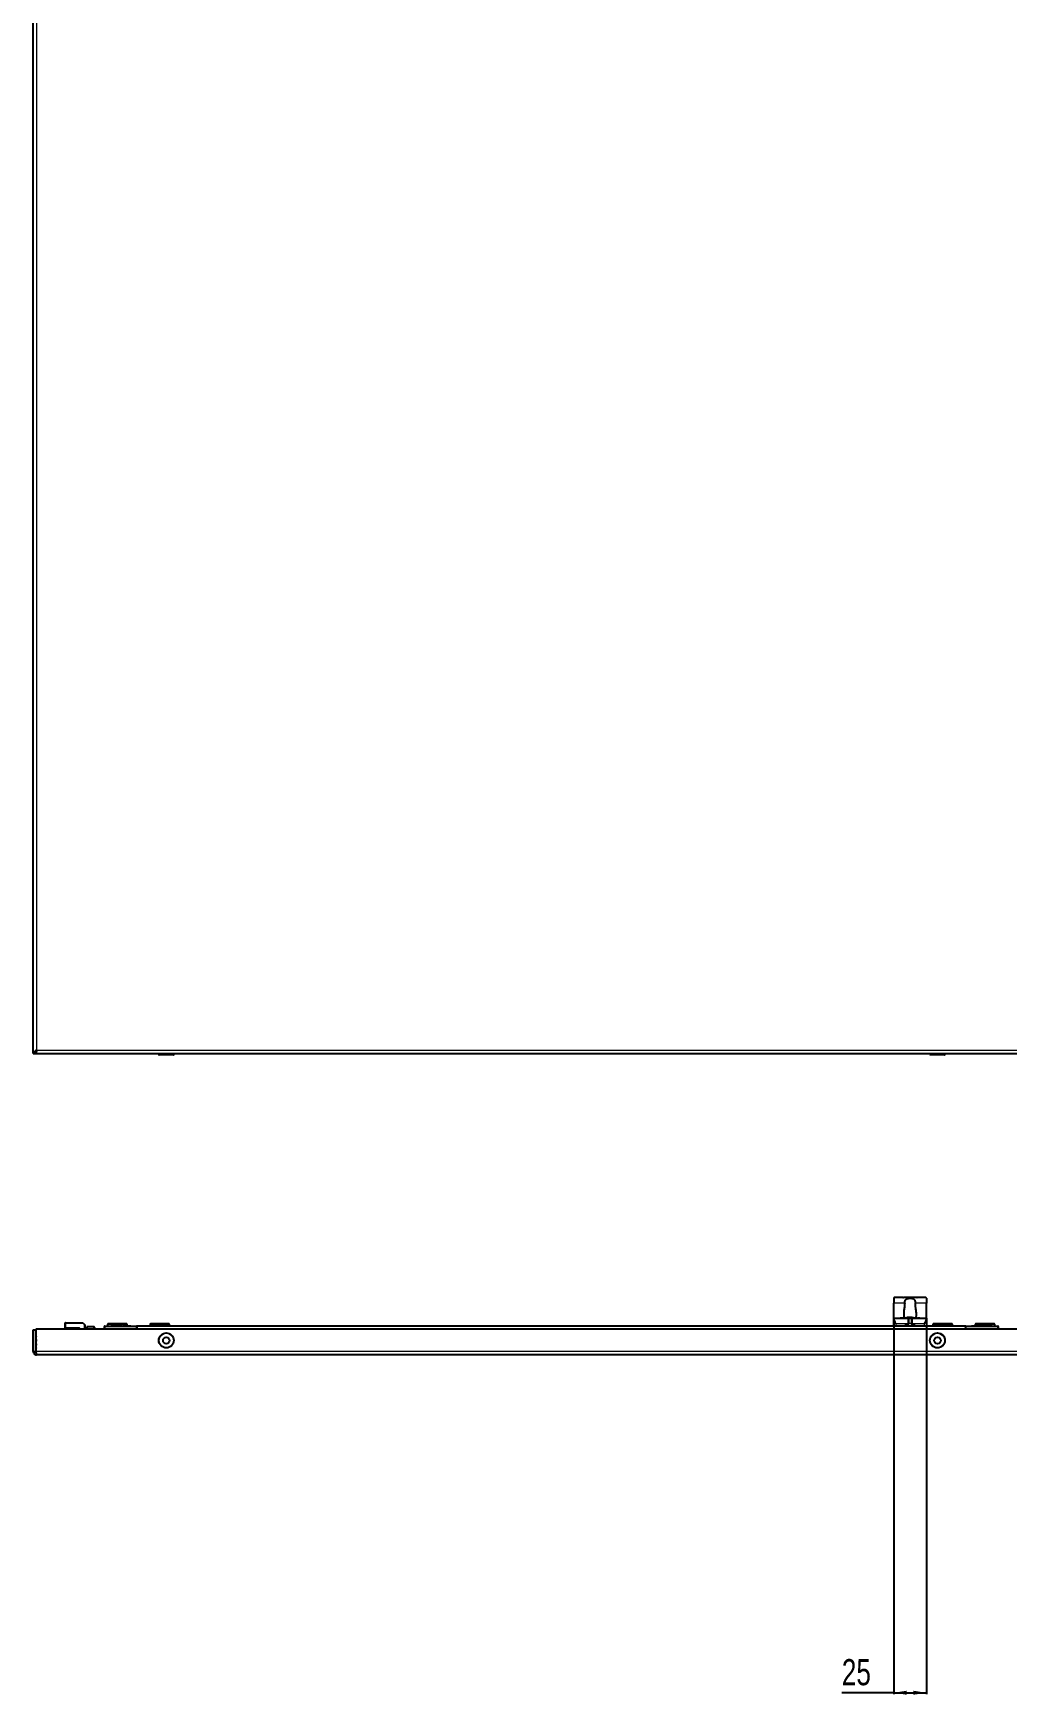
# Model space of a CAD drawing. Header units: millimetres. Extents: x -1565 to 3390, y -1390 to 1219.
# Drawn here: x 1423 to 2169, y -1390 to -117 of the extents above; entities that cross this region are included whole.
import ezdxf

# ---------------------------------------------------------------- set-up
doc = ezdxf.new("R2010")
doc.units = ezdxf.units.MM
doc.layers.add('FORMAT', color=7, linetype='Continuous')
doc.styles.add('SLDTEXTSTYLE0', font='TXT', dxfattribs={"width": 0.75})
doc.dimstyles.new('SLDDIMSTYLE0', dxfattribs={"dimtxt": 20, "dimasz": 10, "dimexe": 0, "dimexo": 0.0625, "dimgap": 5, "dimtad": 2, "dimdec": 1, "dimrnd": 1e-09, "dimzin": 12, "dimdsep": 46, "dimtxsty": 'SLDTEXTSTYLE0', "dimsah": 1, "dimcen": 0.09, "dimadec": 0, "dimazin": 3, "dimtfac": 1, "dimtofl": 0, "dimtmove": 0, "dimatfit": 3, "dimfxl": 0, "dimfrac": 2, "dimtolj": 1, "dimtzin": 12, "dimarcsym": 0})

# ---------------------------------------------------------------- blocks, each defined once
blk = doc.blocks.new('_D_11')
at = {"layer": 'FORMAT'}
for p, q in [((2082.8, -1101.5), (2082.8, -1389.5)), ((2107.8, -1101.5), (2107.8, -1389.5)), ((2082.8, -1388.5), (2043, -1388.5)), ((2082.8, -1388.5), (2107.8, -1388.5))]:
    blk.add_line(p, q, dxfattribs=at)
for points in [[(2082.8, -1388.5), (2092.8, -1390), (2092.8, -1386.9)], [(2107.8, -1388.5), (2097.8, -1386.9), (2097.8, -1390)]]:
    blk.add_solid(points, dxfattribs=at)
at = {"layer": 'FORMAT', "insert": (2043, -1362.7), "char_height": 20, "attachment_point": 1, "style": 'SLDTEXTSTYLE0'}
blk.add_mtext('25', dxfattribs=at)

msp = doc.modelspace()

# ---------------------------------------------------------------- linework, layer by layer
at = {"color": 7, "linetype": 'Continuous', "lineweight": 25}
for p, q in [((1423.28, -898.72), (1423.28, 456.28)), ((1423.28, -898.72), (1425.28, -898.72)), ((1425.58, -898.72), (1425.58, -897.01)), ((1425.58, -898.72), (2215.98, -898.72)), ((1519.53, -898.72), (1519.53, -899.47)), ((1528.29, -899.72), (1519.78, -899.72)), ((1530.78, -899.72), (1528.29, -899.72)), ((1531.03, -899.47), (1531.03, -898.72)), ((2110.53, -898.72), (2110.53, -899.47)), ((2121.78, -899.72), (2110.78, -899.72)), ((2122.03, -899.47), (2122.03, -898.72)), ((2082.78, -1086.15), (2082.78, -1089.98)), ((2082.78, -1101.48), (2082.78, -1089.98)), ((2089.8, -1085.59), (2084.28, -1085.59)), ((2090.69, -1085.54), (2090.16, -1085.54)), ((2099.88, -1085.48), (2090.69, -1085.48)), ((2100.39, -1085.54), (2099.88, -1085.53)), ((2106.28, -1085.59), (2100.76, -1085.59)), ((2107.78, -1086.15), (2107.78, -1089.98)), ((2107.78, -1101.48), (2107.78, -1089.98)), ((1447.78, -1108.78), (1447.78, -1105.18)), ((1447.98, -1104.98), (1461.28, -1104.98)), ((1461.28, -1104.98), (1461.2, -1105.18)), ((1461.28, -1104.98), (1462.78, -1106.48)), ((1462.78, -1106.48), (1462.58, -1106.56)), ((1462.78, -1106.48), (1462.78, -1109.48)), ((1478.08, -1107.48), (1502.48, -1107.48)), ((1480.78, -1105.48), (1480.28, -1105.98)), ((1480.28, -1105.98), (1480.28, -1107.48)), ((1495.28, -1105.98), (1480.28, -1105.98)), ((1480.78, -1105.48), (1494.78, -1105.48)), ((1482.64, -1107.28), (1482.64, -1107.48)), ((1486.45, -1107.28), (1486.45, -1107.48)), ((1486.45, -1107.28), (1487.24, -1107.28)), ((1487.24, -1107.28), (1487.24, -1107.48)), ((1487.24, -1107.28), (1489.12, -1107.28)), ((1488.58, -1107.28), (1488.58, -1107.26)), ((1489.12, -1107.28), (1489.12, -1107.48)), ((1489.12, -1107.28), (1490.17, -1107.28)), ((1490.17, -1107.28), (1490.17, -1107.48)), ((1490.17, -1107.28), (1491.57, -1107.28)), ((1491.74, -1107.26), (1491.74, -1107.48)), ((1491.83, -1107.28), (1491.83, -1107.48)), ((1491.83, -1107.28), (1493.18, -1107.28)), ((1493.18, -1107.28), (1493.18, -1107.48)), ((1493.18, -1107.28), (1495.17, -1107.28)), ((1495.28, -1105.98), (1494.78, -1105.48)), ((1495.17, -1107.28), (1495.17, -1107.48)), ((1495.17, -1107.28), (1498.13, -1107.28)), ((1495.28, -1107.28), (1495.28, -1105.98)), ((1498.13, -1107.28), (1498.13, -1107.48)), ((2137.78, -1107.48), (1502.78, -1107.48)), ((1502.78, -1107.48), (1502.78, -1107.78)), ((1513.28, -1105.48), (1512.78, -1105.98)), ((1512.78, -1105.98), (1512.78, -1107.48)), ((1527.78, -1105.98), (1512.78, -1105.98)), ((1513.28, -1105.48), (1527.28, -1105.48)), ((1527.78, -1105.98), (1527.28, -1105.48)), ((1527.78, -1107.48), (1527.78, -1105.98)), ((2082.78, -1102.36), (2082.78, -1101.48)), ((2082.78, -1101.48), (2096.28, -1101.48)), ((2082.78, -1107.48), (2082.78, -1102.36)), ((2087.66, -1101.38), (2087.66, -1101.48)), ((2087.8, -1101.38), (2087.8, -1101.48)), ((2087.92, -1101.38), (2087.92, -1101.48)), ((2088.73, -1101.38), (2087.92, -1101.38)), ((2088.73, -1101.38), (2088.73, -1101.48)), ((2088.88, -1101.38), (2088.88, -1101.48)), ((2089, -1101.38), (2089, -1101.48)), ((2089.33, -1101.38), (2089.33, -1101.48)), ((2089.52, -1101.38), (2089.52, -1101.48)), ((2090.05, -1101.38), (2090.05, -1101.48)), ((2090.43, -1097.27), (2090.43, -1099.85)), ((2090.53, -1101.38), (2090.53, -1101.48)), ((2090.7, -1101.38), (2090.7, -1101.48)), ((2091.16, -1101.38), (2091.16, -1101.48)), ((2091.3, -1101.38), (2091.3, -1101.48)), ((2091.42, -1101.38), (2091.42, -1101.48)), ((2091.73, -1101.38), (2091.73, -1101.48)), ((2093.01, -1101.38), (2091.89, -1101.38)), ((2093.01, -1101.38), (2093.01, -1101.48)), ((2093.15, -1101.38), (2093.15, -1101.48)), ((2093.34, -1101.38), (2093.34, -1101.48)), ((2093.35, -1101.38), (2093.35, -1101.48)), ((2093.94, -1101.38), (2093.35, -1101.38)), ((2093.77, -1100.97), (2093.77, -1100.92)), ((2093.94, -1101.38), (2093.94, -1101.48)), ((2094.84, -1101.38), (2094.26, -1101.38)), ((2094.28, -1101.48), (2096.28, -1101.48)), ((2094.28, -1105.48), (2094.28, -1101.48)), ((2094.28, -1105.48), (2094.28, -1105.51)), ((2094.33, -1100.88), (2094.33, -1100.85)), ((2094.84, -1101.38), (2094.84, -1101.48)), ((2094.85, -1101.38), (2094.85, -1101.48)), ((2094.85, -1101.38), (2095.03, -1101.38)), ((2095.03, -1101.38), (2095.03, -1101.48)), ((2095.03, -1101.38), (2095.03, -1101.38)), ((2095.05, -1101.38), (2095.05, -1101.48)), ((2095.2, -1101.38), (2095.2, -1101.48)), ((2096, -1101.38), (2095.2, -1101.38)), ((2095.78, -1101.15), (2095.8, -1100.85)), ((2096, -1101.15), (2096.03, -1100.92)), ((2096, -1101.38), (2096, -1101.48)), ((2096.14, -1101.38), (2096.14, -1101.48)), ((2096.26, -1101.38), (2096.26, -1101.48)), ((2096.26, -1101.41), (2096.55, -1101.41)), ((2096.28, -1101.48), (2096.28, -1105.48)), ((2096.28, -1105.51), (2096.28, -1105.48)), ((2096.69, -1101.38), (2096.69, -1101.48)), ((2096.78, -1101.48), (2107.78, -1101.48)), ((2096.81, -1101.38), (2096.81, -1101.48)), ((2097.18, -1101.38), (2097.18, -1101.48)), ((2097.44, -1101.38), (2097.44, -1101.48)), ((2097.56, -1101.38), (2097.56, -1101.48)), ((2097.7, -1101.38), (2097.7, -1101.48)), ((2097.82, -1101.38), (2097.82, -1101.48)), ((2098.25, -1101.38), (2098.25, -1101.48)), ((2098.28, -1101.38), (2098.25, -1101.38)), ((2098.29, -1101.38), (2098.29, -1101.48)), ((2098.32, -1101.38), (2098.32, -1101.48)), ((2098.49, -1101.38), (2098.49, -1101.48)), ((2098.83, -1101.38), (2098.83, -1101.48)), ((2099.32, -1101.38), (2099.32, -1101.48)), ((2099.52, -1101.38), (2099.52, -1101.48)), ((2099.86, -1101.38), (2099.86, -1101.48)), ((2100.02, -1101.38), (2100.02, -1101.48)), ((2101.08, -1101.38), (2100.02, -1101.38)), ((2100.13, -1099.85), (2100.13, -1097.27)), ((2101.08, -1101.38), (2101.08, -1101.48)), ((2101.39, -1101.38), (2101.39, -1101.48)), ((2101.56, -1101.38), (2101.56, -1101.48)), ((2101.93, -1101.38), (2101.93, -1101.48)), ((2102.69, -1101.38), (2101.93, -1101.38)), ((2102.69, -1101.38), (2102.69, -1101.48)), ((2107.78, -1102.36), (2107.78, -1101.48)), ((2107.78, -1102.36), (2107.78, -1107.48)), ((2113.28, -1105.48), (2112.78, -1105.98)), ((2112.78, -1105.98), (2112.78, -1107.48)), ((2127.78, -1105.98), (2112.78, -1105.98)), ((2113.28, -1105.48), (2127.28, -1105.48)), ((2127.78, -1105.98), (2127.28, -1105.48)), ((2127.78, -1107.48), (2127.78, -1105.98)), ((2137.78, -1107.48), (2137.78, -1107.78)), ((2138.08, -1107.48), (2162.48, -1107.48)), ((2142.43, -1107.28), (2142.43, -1107.48)), ((2142.43, -1107.28), (2142.78, -1107.28)), ((2142.78, -1107.28), (2142.78, -1107.48)), ((2142.78, -1107.28), (2143.03, -1107.28)), ((2143.03, -1107.28), (2143.03, -1107.48)), ((2143.03, -1107.28), (2143.14, -1107.28)), ((2143.14, -1107.28), (2143.14, -1107.48)), ((2144.17, -1107.28), (2144.17, -1107.48)), ((2144.17, -1107.28), (2144.84, -1107.28)), ((2144.84, -1107.28), (2144.84, -1107.48)), ((2144.84, -1107.28), (2145.18, -1107.28)), ((2145.18, -1107.28), (2145.18, -1107.48)), ((2145.78, -1105.48), (2145.28, -1105.98)), ((2145.28, -1105.98), (2145.28, -1107.28)), ((2160.28, -1105.98), (2145.28, -1105.98)), ((2145.78, -1105.48), (2159.78, -1105.48)), ((2148.49, -1107.48), (2148.49, -1107.26)), ((2148.63, -1107.28), (2149.41, -1107.28)), ((2149.41, -1107.28), (2149.41, -1107.48)), ((2149.41, -1107.28), (2150.2, -1107.28)), ((2150.2, -1107.28), (2150.2, -1107.48)), ((2150.2, -1107.28), (2150.69, -1107.28)), ((2150.69, -1107.28), (2150.69, -1107.48)), ((2150.69, -1107.28), (2152.08, -1107.28)), ((2151.72, -1107.26), (2151.72, -1107.28)), ((2152.08, -1107.28), (2152.08, -1107.48)), ((2152.08, -1107.28), (2153.13, -1107.28)), ((2153.13, -1107.28), (2153.13, -1107.48)), ((2154.17, -1107.28), (2154.17, -1107.48)), ((2154.17, -1107.28), (2156.14, -1107.28)), ((2156.14, -1107.28), (2156.14, -1107.48)), ((2156.14, -1107.28), (2158.13, -1107.28)), ((2158.13, -1107.28), (2158.13, -1107.48)), ((2160.28, -1105.98), (2159.78, -1105.48)), ((2160.28, -1107.48), (2160.28, -1105.98)), ((1423.28, -1126.88), (1423.28, -1110.48)), ((1423.28, -1110.48), (1425.28, -1110.48)), ((1425.28, -1126.88), (1425.28, -1110.48)), ((1425.58, -1109.48), (2215.98, -1109.48)), ((1425.58, -1126.88), (1425.58, -1109.48)), ((1447.78, -1108.78), (1447.78, -1109.18)), ((1447.78, -1109.48), (1447.78, -1109.18)), ((1458.58, -1108.98), (1447.98, -1108.98)), ((1458.78, -1109.48), (1458.78, -1109.18)), ((1469.68, -1107.98), (1464.28, -1107.98)), ((1464.28, -1107.98), (1464.28, -1109.48)), ((1470.28, -1108.58), (1470.28, -1109.48)), ((1477.78, -1109.48), (1477.78, -1107.78)), ((1502.78, -1107.78), (1502.78, -1108.43)), ((1502.78, -1108.43), (1502.78, -1109.48)), ((2137.78, -1108.43), (2137.78, -1107.78)), ((2137.78, -1108.43), (2137.78, -1109.48)), ((2162.78, -1107.78), (2162.78, -1109.48)), ((1423.28, -1126.88), (1425.28, -1126.88)), ((2215.68, -1129.48), (1425.88, -1129.48))]:
    msp.add_line(p, q, dxfattribs=at)
at = {"color": 8, "linetype": 'Continuous', "lineweight": 18}
for p, q in [((1425.88, 453.68), (1425.88, -896.12)), ((1425.88, -896.12), (2215.68, -896.12)), ((1519.53, -899.47), (1528.42, -899.47)), ((1528.42, -899.47), (1531.03, -899.47)), ((2110.53, -899.47), (2122.03, -899.47)), ((2091.19, -1089.98), (2082.78, -1089.98)), ((2107.78, -1089.98), (2099.37, -1089.98)), ((1447.98, -1105.18), (1447.78, -1105.18)), ((1447.98, -1104.98), (1447.98, -1105.18)), ((1447.98, -1105.18), (1447.98, -1108.78)), ((1461.2, -1105.18), (1447.98, -1105.18)), ((1462.58, -1106.56), (1461.2, -1105.18)), ((1462.58, -1109.48), (1462.58, -1106.56)), ((1478.08, -1107.48), (1478.08, -1107.78)), ((1483.87, -1107.28), (1483.87, -1107.48)), ((1502.48, -1107.48), (1502.48, -1107.78)), ((2084.28, -1105.48), (2093.78, -1105.48)), ((2084.28, -1105.48), (2084.28, -1107.48)), ((2091.89, -1101.38), (2091.89, -1101.48)), ((2093.42, -1105.99), (2093.55, -1106.47)), ((2093.78, -1105.48), (2093.78, -1101.48)), ((2093.78, -1105.51), (2093.78, -1105.48)), ((2093.78, -1105.48), (2094.28, -1105.48)), ((2093.78, -1105.51), (2094.28, -1105.51)), ((2096.28, -1105.48), (2094.28, -1105.48)), ((2096.28, -1105.48), (2096.78, -1105.48)), ((2096.28, -1105.51), (2096.78, -1105.51)), ((2096.78, -1101.48), (2096.78, -1105.48)), ((2096.78, -1105.48), (2096.78, -1105.51)), ((2096.78, -1105.48), (2106.28, -1105.48)), ((2097, -1106.47), (2097.14, -1105.99)), ((2106.28, -1107.48), (2106.28, -1105.48)), ((2138.08, -1107.78), (2138.08, -1107.48)), ((2146.91, -1107.28), (2146.91, -1107.48)), ((2162.48, -1107.48), (2162.48, -1107.78)), ((1447.98, -1108.78), (1447.78, -1108.78)), ((1447.98, -1109.18), (1447.78, -1109.18)), ((1447.98, -1108.78), (1458.58, -1108.78)), ((1447.98, -1108.78), (1447.98, -1108.98)), ((1447.98, -1109.18), (1447.98, -1108.98)), ((1458.58, -1109.18), (1447.98, -1109.18)), ((1447.98, -1109.18), (1447.98, -1109.48)), ((1458.58, -1108.78), (1458.58, -1108.98)), ((1458.58, -1108.98), (1458.58, -1109.18)), ((1458.58, -1109.18), (1458.78, -1109.18)), ((1458.58, -1109.48), (1458.58, -1109.18)), ((1458.98, -1109.18), (1458.78, -1109.18)), ((1458.98, -1109.18), (1458.98, -1109.48)), ((1469.68, -1109.48), (1469.68, -1107.98)), ((1478.08, -1107.78), (1477.78, -1107.78)), ((1502.48, -1107.78), (1478.08, -1107.78)), ((1478.08, -1107.78), (1478.08, -1109.48)), ((1502.48, -1109.48), (1502.48, -1107.78)), ((1502.78, -1107.78), (1502.48, -1107.78)), ((2138.08, -1107.78), (2137.78, -1107.78)), ((2138.08, -1107.78), (2138.08, -1109.48)), ((2162.48, -1107.78), (2138.08, -1107.78)), ((2162.48, -1109.48), (2162.48, -1107.78)), ((2162.78, -1107.78), (2162.48, -1107.78)), ((2215.98, -1126.88), (1425.58, -1126.88))]:
    msp.add_line(p, q, dxfattribs=at)
at = {"color": 7, "linetype": 'Continuous', "lineweight": 25, "flags": 128}
for points in [[(1425.58, -1115.46), (1425.42, -1115.73), (1425.28, -1115.98)], [(1425.58, -1117.88), (1425.45, -1118.37), (1425.28, -1119.98)], [(1425.28, -1119.98), (1425.45, -1121.59), (1425.58, -1122.08)], [(1425.28, -1123.98), (1425.42, -1124.23), (1425.58, -1124.5)]]:
    msp.add_lwpolyline(points, dxfattribs=at)
at = {"color": 8, "linetype": 'Continuous', "lineweight": 18, "flags": 128}
for points in [[(1425.28, -1116.67), (1425.29, -1116.65), (1425.58, -1116.06)], [(1425.58, -1123.91), (1425.29, -1123.32), (1425.28, -1123.3)]]:
    msp.add_lwpolyline(points, dxfattribs=at)
at = {"color": 7, "linetype": 'Continuous', "lineweight": 25}
for centre, radius in [((1525.28, -1118.48), 5.75), ((1525.28, -1118.48), 2.5), ((2116.28, -1118.48), 5.75), ((2116.28, -1118.48), 2.5)]:
    msp.add_circle(centre, radius, dxfattribs=at)
at = {"color": 8, "linetype": 'Continuous', "lineweight": 18}
for centre in [(1525.28, -1118.48), (2116.28, -1118.48)]:
    msp.add_circle(centre, 5.5, dxfattribs=at)
at = {"color": 7, "linetype": 'Continuous', "lineweight": 25}
for centre, radius, start, end in [((1519.78, -899.47), 0.25, 180, 270), ((1530.78, -899.47), 0.25, 270, 0), ((2110.78, -899.47), 0.25, 180, 270), ((2121.78, -899.47), 0.25, 270, 0), ((1447.98, -1105.18), 0.2, 90, 180), ((1478.08, -1107.78), 0.3, 90, 180), ((1502.48, -1107.78), 0.3, 0, 90), ((2095.28, -1112.48), 6.25, 106.01339, 126.8699), ((2095.28, -1108.78), 8, 100.36105, 108.44798), ((2095.27, -1108.74), 7.96, 100.89077, 108.04758), ((2092.97, -1101.78), 0.629, 75.56061, 104.43939), ((2095.35, -1107.2), 6.42, 102.43439, 110.29863), ((2093.28, -1105.51), 1, 286.01339, 0), ((2094.52, -1104.63), 3.79, 92.89181, 101.41741), ((2095.03, -1108.39), 7.54, 92.0538, 98.08286), ((2094.25, -1101.38), 0.529, 72.04531, 81.62058), ((2094.55, -1105.2), 4.35, 79.33098, 87.2142), ((2096.01, -1105.2), 4.35, 92.7858, 100.66902), ((2092.03, -1101.91), 3.47, 12.23422, 16.46564), ((2095.95, -1108.42), 7.26, 85.75775, 94.24225), ((2095.53, -1108.41), 7.56, 85.34019, 87.94363), ((2096.32, -1101.45), 0.598, 99.01037, 119.47613), ((2095.16, -1103.1), 2.34, 55.39631, 68.27823), ((2096.04, -1104.63), 3.79, 78.58259, 87.10819), ((2097.28, -1105.51), 1, 180, 253.98661), ((2095.28, -1108.78), 8, 70.1778, 79.63895), ((2095.28, -1112.48), 6.25, 53.1301, 73.98661), ((2138.08, -1107.78), 0.3, 90, 180), ((2162.48, -1107.78), 0.3, 0, 90), ((1447.98, -1108.78), 0.2, 180, 270), ((1458.58, -1109.18), 0.2, 0, 90), ((1469.68, -1108.58), 0.6, 0, 90)]:
    msp.add_arc(centre, radius, start, end, dxfattribs=at)
at = {"color": 8, "linetype": 'Continuous', "lineweight": 18}
for centre, radius, start, end in [((2095.28, -1112.48), 6.75, 106.01339, 132.20545), ((2093.28, -1105.51), 0.5, 286.01339, 0), ((2097.28, -1105.51), 0.5, 180, 253.98661), ((2095.28, -1112.48), 6.75, 47.79455, 73.98661), ((1458.58, -1109.18), 0.4, 0, 90)]:
    msp.add_arc(centre, radius, start, end, dxfattribs=at)
at = {"color": 7, "linetype": 'Continuous', "lineweight": 25}
for points, knots in [([(1425.88, -896.12), (1425.59, -896.3), (1424.96, -896.7), (1424.1, -897.33), (1423.42, -898.01), (1423.33, -898.48), (1423.28, -898.72)], [0, 0, 0, 0, 0.21135271, 0.46616766, 0.72109034, 1, 1, 1, 1]), ([(1425.88, -896.12), (1425.74, -896.5), (1425.52, -897.12), (1425.31, -897.98), (1425.29, -898.47), (1425.28, -898.72)], [0, 0, 0, 0, 0.43750004, 0.71569026, 1, 1, 1, 1]), ([(2084.28, -1085.59), (2084.11, -1085.59), (2083.78, -1085.6), (2083.33, -1085.66), (2082.99, -1085.78), (2082.81, -1085.95), (2082.79, -1086.09), (2082.78, -1086.15)], [0, 0, 0, 0, 0.2129003, 0.4257071, 0.6406126, 0.8533821, 1, 1, 1, 1]), ([(2089.8, -1085.59), (2089.9, -1085.57), (2090.03, -1085.56), (2090.14, -1085.54), (2090.16, -1085.54)], [0, 0, 0, 0, 0.7894027, 1, 1, 1, 1]), ([(2091.19, -1089.98), (2091.13, -1090.98), (2091.02, -1093.12), (2090.51, -1095.56), (2090.45, -1096.87), (2090.43, -1097.27)], [0, 0, 0, 0, 0.3788234, 0.8122279, 1, 1, 1, 1]), ([(2091.19, -1089.98), (2091.21, -1089.57), (2091.25, -1088.74), (2091.61, -1087.64), (2092.26, -1086.84), (2093.19, -1086.35), (2094.34, -1086.1), (2095.66, -1086.06), (2097.01, -1086.23), (2098.14, -1086.7), (2098.87, -1087.5), (2099.25, -1088.53), (2099.36, -1089.39), (2099.37, -1089.88), (2099.37, -1089.98)], [0, 0, 0, 0, 0.08850505, 0.1771377, 0.26285808, 0.34469367, 0.43048527, 0.52519344, 0.62564539, 0.72391131, 0.81249436, 0.89448299, 0.97899675, 1, 1, 1, 1]), ([(2100.13, -1097.27), (2100.04, -1096.36), (2099.87, -1094.5), (2099.41, -1091.9), (2099.38, -1090.37), (2099.37, -1089.98)], [0, 0, 0, 0, 0.4176682, 0.852903, 1, 1, 1, 1]), ([(2100.39, -1085.54), (2100.41, -1085.54), (2100.52, -1085.56), (2100.65, -1085.57), (2100.76, -1085.59)], [0, 0, 0, 0, 0.1619735, 1, 1, 1, 1]), ([(2107.78, -1086.15), (2107.76, -1086.07), (2107.73, -1085.91), (2107.5, -1085.74), (2107.14, -1085.64), (2106.71, -1085.59), (2106.41, -1085.59), (2106.28, -1085.59)], [0, 0, 0, 0, 0.2056827, 0.4113459, 0.6186494, 0.8323389, 1, 1, 1, 1]), ([(1482.64, -1107.28), (1482.82, -1107.28), (1483.16, -1107.28), (1483.65, -1107.28), (1483.87, -1107.28)], [0, 0, 0, 0, 0.5367999, 1, 1, 1, 1]), ([(1483.87, -1107.28), (1484.25, -1107.28), (1484.94, -1107.28), (1485.8, -1107.28), (1486.25, -1107.28), (1486.27, -1107.28)], [0, 0, 0, 0, 0.5224374, 0.9756494, 1, 1, 1, 1]), ([(2082.78, -1102.36), (2082.8, -1102.53), (2082.86, -1102.95), (2083.33, -1103.9), (2083.86, -1104.79), (2084.21, -1105.36), (2084.28, -1105.48), (2084.28, -1105.48)], [0, 0, 0, 0, 0.1941403, 0.4852754, 0.8987792, 0.9967692, 1, 1, 1, 1]), ([(2087.8, -1101.38), (2087.78, -1101.38), (2087.74, -1101.38), (2087.68, -1101.38), (2087.66, -1101.38), (2087.66, -1101.38), (2087.66, -1101.38)], [0, 0, 0, 0, 0.2808356, 0.55925, 0.7791823, 1, 1, 1, 1]), ([(2087.92, -1101.38), (2087.92, -1101.38), (2087.92, -1101.38), (2087.89, -1101.38), (2087.85, -1101.38), (2087.82, -1101.38), (2087.8, -1101.38)], [0, 0, 0, 0, 0.2808879, 0.5594825, 0.7792702, 1, 1, 1, 1]), ([(2088.88, -1101.38), (2088.86, -1101.38), (2088.83, -1101.38), (2088.77, -1101.38), (2088.74, -1101.38), (2088.73, -1101.38)], [0, 0, 0, 0, 0.2806376, 0.5608768, 1, 1, 1, 1]), ([(2089, -1101.38), (2089, -1101.38), (2089, -1101.38), (2088.97, -1101.38), (2088.92, -1101.38), (2088.9, -1101.38), (2088.88, -1101.38)], [0, 0, 0, 0, 0.280941, 0.5591137, 0.7790892, 1, 1, 1, 1]), ([(2089.52, -1101.38), (2089.46, -1101.38), (2089.35, -1101.38), (2089.34, -1101.38), (2089.33, -1101.38)], [0, 0, 0, 0, 0.5593117, 1, 1, 1, 1]), ([(2090.05, -1101.38), (2089.99, -1101.38), (2089.87, -1101.38), (2089.68, -1101.38), (2089.58, -1101.38), (2089.52, -1101.38)], [0, 0, 0, 0, 0.280496, 0.560765, 1, 1, 1, 1]), ([(2090.53, -1101.38), (2090.46, -1101.38), (2090.34, -1101.38), (2090.14, -1101.38), (2090.05, -1101.38)], [0, 0, 0, 0, 0.560137, 1, 1, 1, 1]), ([(2090.43, -1099.85), (2090.47, -1100.12), (2090.56, -1100.67), (2091.34, -1101.12), (2092.34, -1101.33), (2093.11, -1101.37), (2093.39, -1101.38)], [0, 0, 0, 0, 0.2891573, 0.5794111, 0.8475326, 1, 1, 1, 1]), ([(2090.7, -1101.38), (2090.69, -1101.38), (2090.68, -1101.38), (2090.58, -1101.38), (2090.53, -1101.38)], [0, 0, 0, 0, 0.5599138, 1, 1, 1, 1]), ([(2091.3, -1101.38), (2091.28, -1101.38), (2091.24, -1101.38), (2091.18, -1101.38), (2091.16, -1101.38), (2091.16, -1101.38), (2091.16, -1101.38)], [0, 0, 0, 0, 0.28076525, 0.5591779, 0.77917491, 1, 1, 1, 1]), ([(2091.42, -1101.38), (2091.42, -1101.38), (2091.42, -1101.38), (2091.39, -1101.38), (2091.34, -1101.38), (2091.31, -1101.38), (2091.3, -1101.38)], [0, 0, 0, 0, 0.280828, 0.5594169, 0.7793931, 1, 1, 1, 1]), ([(2091.89, -1101.38), (2091.87, -1101.38), (2091.83, -1101.38), (2091.77, -1101.38), (2091.74, -1101.38), (2091.73, -1101.38), (2091.73, -1101.38)], [0, 0, 0, 0, 0.2809514, 0.5599669, 0.7794314, 1, 1, 1, 1]), ([(2093.15, -1101.38), (2093.14, -1101.38), (2093.14, -1101.38), (2093.11, -1101.38), (2093.06, -1101.38), (2093.03, -1101.38), (2093.01, -1101.38)], [0, 0, 0, 0, 0.28071255, 0.55870141, 0.77904545, 1, 1, 1, 1]), ([(2093.35, -1101.38), (2093.35, -1101.38), (2093.34, -1101.38), (2093.34, -1101.38), (2093.34, -1101.38)], [0, 0, 0, 0, 0.5600811, 1, 1, 1, 1]), ([(2093.78, -1101.48), (2093.78, -1101.48), (2093.78, -1101.48), (2093.79, -1101.48), (2093.8, -1101.48), (2093.84, -1101.48), (2093.96, -1101.48), (2094.18, -1101.48), (2094.24, -1101.48), (2094.28, -1101.48)], [0, 0, 0, 0, 0.0016702, 0.0038887, 0.0095313, 0.0343611, 0.1327508, 0.5262135, 1, 1, 1, 1]), ([(2094.12, -1101.38), (2094.1, -1101.38), (2094.05, -1101.38), (2093.98, -1101.38), (2093.96, -1101.38), (2093.94, -1101.38)], [0, 0, 0, 0, 0.2812256, 0.5615217, 1, 1, 1, 1]), ([(2094.85, -1101.38), (2094.85, -1101.38), (2094.85, -1101.38), (2094.84, -1101.38), (2094.84, -1101.38)], [0, 0, 0, 0, 0.5595043, 1, 1, 1, 1]), ([(2095.2, -1101.38), (2095.18, -1101.38), (2095.14, -1101.38), (2095.08, -1101.38), (2095.05, -1101.38), (2095.05, -1101.38), (2095.05, -1101.38)], [0, 0, 0, 0, 0.2808549, 0.5597179, 0.7795181, 1, 1, 1, 1]), ([(2096.14, -1101.38), (2096.12, -1101.38), (2096.08, -1101.38), (2096.02, -1101.38), (2096, -1101.38), (2096, -1101.38), (2096, -1101.38)], [0, 0, 0, 0, 0.2808126, 0.5590988, 0.7791702, 1, 1, 1, 1]), ([(2096.26, -1101.38), (2096.26, -1101.38), (2096.26, -1101.38), (2096.23, -1101.38), (2096.19, -1101.38), (2096.16, -1101.38), (2096.14, -1101.38)], [0, 0, 0, 0, 0.2809124, 0.5594047, 0.7791083, 1, 1, 1, 1]), ([(2096.28, -1101.48), (2096.32, -1101.48), (2096.4, -1101.48), (2096.65, -1101.48), (2096.78, -1101.48), (2096.78, -1101.48)], [0, 0, 0, 0, 0.4754612, 0.9940565, 1, 1, 1, 1]), ([(2096.69, -1101.38), (2096.67, -1101.38), (2096.63, -1101.38), (2096.58, -1101.38), (2096.55, -1101.38), (2096.55, -1101.38), (2096.55, -1101.38)], [0, 0, 0, 0, 0.2808885, 0.5590229, 0.7791551, 1, 1, 1, 1]), ([(2096.81, -1101.38), (2096.81, -1101.38), (2096.81, -1101.38), (2096.78, -1101.38), (2096.74, -1101.38), (2096.71, -1101.38), (2096.69, -1101.38)], [0, 0, 0, 0, 0.2809002, 0.5594983, 0.7791483, 1, 1, 1, 1]), ([(2097.18, -1101.38), (2097.13, -1101.38), (2097.02, -1101.38), (2096.88, -1101.38), (2096.82, -1101.38), (2096.82, -1101.38), (2096.81, -1101.38)], [0, 0, 0, 0, 0.2809352, 0.5594866, 0.7792447, 1, 1, 1, 1]), ([(2097.44, -1101.38), (2097.39, -1101.38), (2097.31, -1101.38), (2097.22, -1101.38), (2097.18, -1101.38)], [0, 0, 0, 0, 0.5594415, 1, 1, 1, 1]), ([(2097.27, -1101.38), (2097.71, -1101.35), (2098.62, -1101.28), (2099.57, -1100.97), (2100.06, -1100.48), (2100.11, -1100.04), (2100.13, -1099.85)], [0, 0, 0, 0, 0.2581005, 0.5320515, 0.8005593, 1, 1, 1, 1]), ([(2097.56, -1101.38), (2097.55, -1101.38), (2097.54, -1101.38), (2097.47, -1101.38), (2097.44, -1101.38)], [0, 0, 0, 0, 0.5603128, 1, 1, 1, 1]), ([(2097.7, -1101.38), (2097.68, -1101.38), (2097.64, -1101.38), (2097.58, -1101.38), (2097.56, -1101.38), (2097.56, -1101.38), (2097.56, -1101.38)], [0, 0, 0, 0, 0.2809103, 0.559174, 0.7791663, 1, 1, 1, 1]), ([(2097.82, -1101.38), (2097.82, -1101.38), (2097.82, -1101.38), (2097.79, -1101.38), (2097.75, -1101.38), (2097.72, -1101.38), (2097.7, -1101.38)], [0, 0, 0, 0, 0.2808487, 0.55949, 0.7791576, 1, 1, 1, 1]), ([(2098.32, -1101.38), (2098.31, -1101.38), (2098.29, -1101.38), (2098.29, -1101.38), (2098.29, -1101.38)], [0, 0, 0, 0, 0.560691, 1, 1, 1, 1]), ([(2098.49, -1101.38), (2098.45, -1101.38), (2098.38, -1101.38), (2098.34, -1101.38), (2098.32, -1101.38)], [0, 0, 0, 0, 0.5595417, 1, 1, 1, 1]), ([(2098.83, -1101.38), (2098.77, -1101.38), (2098.64, -1101.38), (2098.53, -1101.38), (2098.49, -1101.38)], [0, 0, 0, 0, 0.5605138, 1, 1, 1, 1]), ([(2099.32, -1101.38), (2099.25, -1101.38), (2099.11, -1101.38), (2098.92, -1101.38), (2098.83, -1101.38)], [0, 0, 0, 0, 0.5592171, 1, 1, 1, 1]), ([(2099.52, -1101.38), (2099.52, -1101.38), (2099.5, -1101.38), (2099.38, -1101.38), (2099.32, -1101.38)], [0, 0, 0, 0, 0.56034041, 1, 1, 1, 1]), ([(2100.02, -1101.38), (2100, -1101.38), (2099.95, -1101.38), (2099.9, -1101.38), (2099.87, -1101.38), (2099.87, -1101.38), (2099.86, -1101.38)], [0, 0, 0, 0, 0.2808719, 0.5597012, 0.7793822, 1, 1, 1, 1]), ([(2101.56, -1101.38), (2101.5, -1101.38), (2101.41, -1101.38), (2101.4, -1101.38), (2101.39, -1101.38)], [0, 0, 0, 0, 0.5589475, 1, 1, 1, 1]), ([(2101.93, -1101.38), (2101.85, -1101.38), (2101.71, -1101.38), (2101.6, -1101.38), (2101.56, -1101.38)], [0, 0, 0, 0, 0.5597473, 1, 1, 1, 1]), ([(2106.28, -1105.48), (2106.28, -1105.48), (2106.35, -1105.36), (2106.7, -1104.79), (2107.23, -1103.9), (2107.7, -1102.95), (2107.76, -1102.53), (2107.78, -1102.36)], [0, 0, 0, 0, 0.0032308, 0.1012208, 0.5147246, 0.8058597, 1, 1, 1, 1]), ([(2143.14, -1107.28), (2143.28, -1107.28), (2143.55, -1107.28), (2143.97, -1107.28), (2144.17, -1107.28)], [0, 0, 0, 0, 0.5476433, 1, 1, 1, 1]), ([(2145.18, -1107.28), (2145.51, -1107.28), (2146.14, -1107.28), (2146.67, -1107.28), (2146.91, -1107.28)], [0, 0, 0, 0, 0.5367999, 1, 1, 1, 1]), ([(2146.91, -1107.28), (2147.23, -1107.28), (2147.84, -1107.28), (2148.41, -1107.28), (2148.44, -1107.28), (2148.45, -1107.28)], [0, 0, 0, 0, 0.41567843, 0.77627748, 1, 1, 1, 1]), ([(2153.3, -1107.28), (2153.34, -1107.28), (2153.63, -1107.28), (2153.92, -1107.28), (2154.17, -1107.28)], [0, 0, 0, 0, 0.1394984, 1, 1, 1, 1]), ([(1425.28, -1126.88), (1425.31, -1127.05), (1425.35, -1127.29), (1425.56, -1127.35), (1425.62, -1127.37)], [0, 0, 0, 0, 0.72456368, 1, 1, 1, 1])]:
    msp.add_open_spline(points, degree=3, knots=knots, dxfattribs=at)
for points in [[(1425.58, -898.72), (1425.6, -898.68), (1425.65, -898.6), (1425.73, -898), (1425.8, -897.14), (1425.85, -896.46), (1425.88, -896.12)], [(1423.28, -1126.88), (1423.32, -1127.22), (1423.4, -1127.9), (1424, -1128.76), (1424.86, -1129.36), (1425.54, -1129.44), (1425.88, -1129.48)], [(1425.88, -1129.48), (1425.85, -1129.44), (1425.8, -1129.36), (1425.73, -1128.76), (1425.65, -1127.9), (1425.6, -1127.22), (1425.58, -1126.88)]]:
    msp.add_open_spline(points, degree=3, dxfattribs=at)

# ---------------------------------------------------------------- dimensions: what is measured, and where the dimension line sits
at = {"layer": 'FORMAT'}
dim = msp.add_linear_dim(base=(2107.78, -1388.48), p1=(2082.78, -1101.48), p2=(2107.78, -1101.48), angle=0, dimstyle='SLDDIMSTYLE0', dxfattribs=at)
dim.commit()
dim.dimension.update_dxf_attribs({"geometry": '_D_11', "text_midpoint": (2057.79, -1388.48), "dimtype": 160})

doc.saveas('drawing.dxf')
